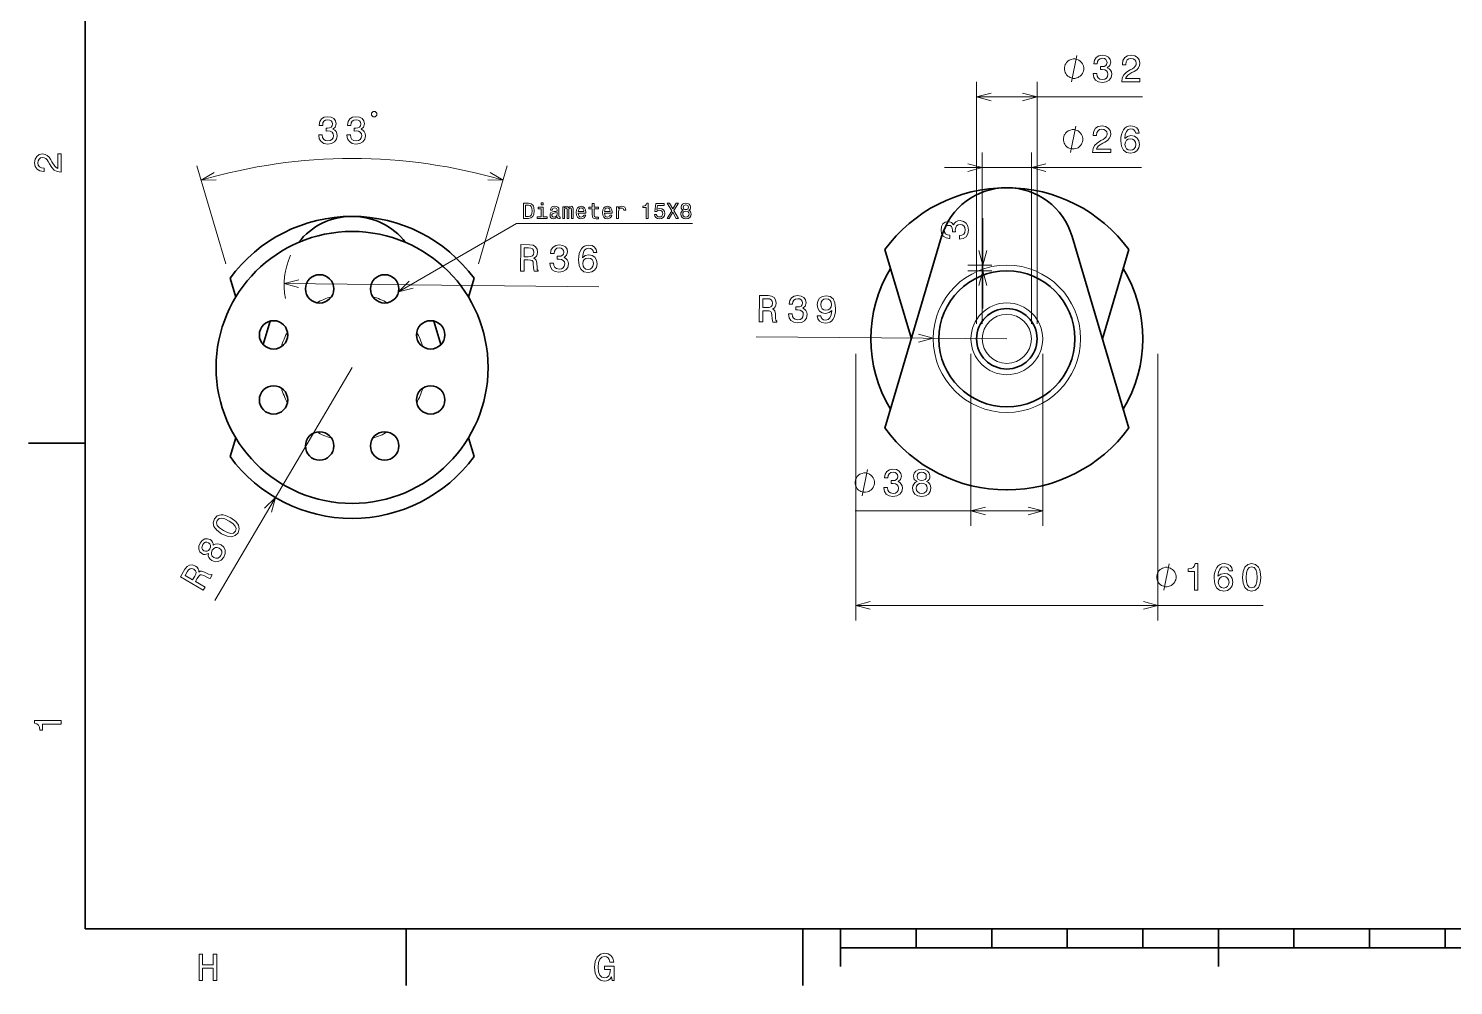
# Model space of a CAD drawing. Extents: x 0 to 420, y 0 to 297.
# Drawn here: x 2.5 to 191.1, y 2.5 to 129.2 of the extents above; entities that cross this region are included whole.
import ezdxf

# ---------------------------------------------------------------- set-up
doc = ezdxf.new("R2010")
doc.units = 0

msp = doc.modelspace()

# ---------------------------------------------------------------- linework, layer by layer
at = {"color": 7, "lineweight": 35}
for p, q in [((10, 287), (10, 10)), ((115.86, 76.3), (123.37, 101.66)), ((148.14, 76.3), (140.63, 101.66)), ((10, 10), (410, 10)), ((110, 7.5), (310, 7.5))]:
    msp.add_line(p, q, dxfattribs=at)
at = {"color": 7, "lineweight": 13}
for p, q in [((128, 90.11), (128, 122.13)), ((136, 90.11), (136, 122.13)), ((128, 120.13), (149.96, 120.13)), ((128.75, 90.11), (128.75, 112.77)), ((135.25, 90.11), (135.25, 112.77)), ((123.75, 110.77), (149.83, 110.77)), ((36.34, 95.42), (78.01, 94.97)), ((132, 88.11), (98.8, 88.35)), ((112, 86.11), (112, 50.82)), ((127.25, 86.11), (127.25, 63.33)), ((136.75, 86.11), (136.75, 63.33)), ((152, 86.11), (152, 50.82)), ((45.33, 84.32), (27.15, 53.47)), ((111.91, 65.33), (136.75, 65.33)), ((112, 52.82), (165.92, 52.82))]:
    msp.add_line(p, q, dxfattribs=at)
at = {"color": 7, "lineweight": 13, "ltscale": 0.3379}
for p, q in [((28.62, 98.05), (24.79, 111.01)), ((62.05, 98.05), (65.88, 111.01))]:
    msp.add_line(p, q, dxfattribs=at)
at = {"color": 7, "lineweight": 13, "ltscale": 0.299698}
msp.add_line((128.82, 92.11), (128.82, 104.1), dxfattribs=at)
at = {"color": 7, "lineweight": 35, "ltscale": 0.307868}
msp.add_line((115.86, 99.92), (119.36, 88.11), dxfattribs=at)
at = {"color": 7, "lineweight": 35, "ltscale": 0.30787}
msp.add_line((148.14, 99.92), (144.65, 88.11), dxfattribs=at)
at = {"color": 7, "lineweight": 13, "ltscale": 0.079572}
for p, q in [((130, 97.86), (126.82, 97.86)), ((130, 97.11), (126.82, 97.11))]:
    msp.add_line(p, q, dxfattribs=at)
at = {"color": 7, "lineweight": 35, "ltscale": 0.065045}
for p, q in [((29.19, 96.13), (29.93, 93.64)), ((29.19, 72.52), (29.93, 75.01)), ((61.48, 72.52), (60.74, 75.01))]:
    msp.add_line(p, q, dxfattribs=at)
at = {"color": 7, "lineweight": 35, "ltscale": 0.065047}
msp.add_line((61.48, 96.13), (60.74, 93.64), dxfattribs=at)
at = {"color": 7, "lineweight": 35, "ltscale": 0.081239}
for p, q in [((33.58, 87.34), (34.51, 90.45)), ((57.09, 87.34), (56.16, 90.45))]:
    msp.add_line(p, q, dxfattribs=at)
at = {"color": 7, "lineweight": 35, "ltscale": 0.1875}
for p, q in [((10, 74.3), (2.5, 74.3)), ((52.5, 10), (52.5, 2.5)), ((105, 10), (105, 2.5))]:
    msp.add_line(p, q, dxfattribs=at)
at = {"color": 7, "lineweight": 35, "ltscale": 0.125}
for p, q in [((110, 10), (110, 5)), ((160, 10), (160, 5))]:
    msp.add_line(p, q, dxfattribs=at)
at = {"color": 7, "lineweight": 35, "ltscale": 0.0625}
for p, q in [((120, 10), (120, 7.5)), ((130, 10), (130, 7.5)), ((140, 10), (140, 7.5)), ((150, 10), (150, 7.5)), ((170, 10), (170, 7.5)), ((180, 10), (180, 7.5)), ((190, 10), (190, 7.5))]:
    msp.add_line(p, q, dxfattribs=at)
at = {"color": 7, "lineweight": 13}
for points in [[(142.19, 123.88), (142.19, 123.99), (142.13, 124.23), (142.07, 124.4), (142.01, 124.52), (141.89, 124.69), (141.72, 124.87), (141.54, 124.98), (141.43, 125.04), (141.25, 125.1), (141.02, 125.16), (140.9, 125.16), (140.79, 125.16), (140.55, 125.1), (140.38, 125.04), (140.26, 124.98), (140.09, 124.87), (139.91, 124.69), (139.79, 124.52), (139.74, 124.4), (139.68, 124.23), (139.62, 123.99), (139.62, 123.88), (139.62, 123.76), (139.68, 123.53), (139.74, 123.35), (139.79, 123.23), (139.91, 123.06), (140.09, 122.88), (140.26, 122.77), (140.38, 122.71), (140.55, 122.65), (140.79, 122.59), (140.9, 122.59), (141.02, 122.59), (141.25, 122.65), (141.43, 122.71), (141.54, 122.77), (141.72, 122.88), (141.89, 123.06), (142.01, 123.23), (142.07, 123.35), (142.13, 123.53), (142.19, 123.76)], [(143.43, 123.23), (143.43, 123.19), (143.51, 122.71), (143.75, 122.34), (144.12, 122.11), (144.62, 122.03), (145.14, 122.11), (145.54, 122.33), (145.79, 122.69), (145.88, 123.14), (145.84, 123.44), (145.73, 123.68), (145.55, 123.87), (145.3, 124), (145.63, 124.27), (145.75, 124.71), (145.67, 125.1), (145.46, 125.4), (145.1, 125.59), (144.62, 125.65), (144.16, 125.57), (143.82, 125.35), (143.59, 125), (143.51, 124.53), (143.51, 124.49), (143.96, 124.49), (144, 124.81), (144.13, 125.05), (144.35, 125.19), (144.64, 125.24), (144.91, 125.2), (145.1, 125.09), (145.21, 124.92), (145.26, 124.69), (145.21, 124.44), (145.09, 124.27), (144.88, 124.17), (144.59, 124.14), (144.4, 124.15), (144.4, 123.75), (144.64, 123.76), (144.96, 123.71), (145.2, 123.59), (145.34, 123.4), (145.39, 123.14), (145.33, 122.85), (145.19, 122.63), (144.96, 122.49), (144.65, 122.45), (144.33, 122.5), (144.1, 122.65), (143.95, 122.89), (143.9, 123.23)], [(147.21, 122.13), (149.61, 122.13), (149.61, 122.56), (147.71, 122.56), (147.82, 122.8), (148, 122.99), (148.56, 123.35), (148.86, 123.5), (149.19, 123.72), (149.43, 123.97), (149.56, 124.27), (149.61, 124.61), (149.53, 125.03), (149.29, 125.36), (148.93, 125.58), (148.46, 125.65), (147.98, 125.57), (147.61, 125.33), (147.37, 124.95), (147.29, 124.45), (147.29, 124.38), (147.75, 124.38), (147.75, 124.42), (147.79, 124.76), (147.93, 125.02), (148.15, 125.18), (148.43, 125.23), (148.73, 125.18), (148.94, 125.06), (149.09, 124.86), (149.14, 124.61), (149.1, 124.38), (149, 124.18), (148.84, 124.01), (148.62, 123.86), (148.32, 123.7), (147.83, 123.39), (147.48, 123.05), (147.27, 122.65), (147.21, 122.14)], [(40.91, 115.09), (40.91, 115.05), (40.99, 114.57), (41.23, 114.21), (41.6, 113.97), (42.1, 113.89), (42.62, 113.97), (43.02, 114.2), (43.27, 114.55), (43.36, 115), (43.32, 115.3), (43.21, 115.54), (43.03, 115.73), (42.78, 115.86), (43.11, 116.14), (43.23, 116.57), (43.15, 116.96), (42.93, 117.26), (42.58, 117.45), (42.1, 117.51), (41.64, 117.43), (41.3, 117.21), (41.07, 116.86), (40.99, 116.39), (40.99, 116.35), (41.44, 116.35), (41.48, 116.68), (41.61, 116.91), (41.83, 117.05), (42.12, 117.1), (42.39, 117.06), (42.58, 116.95), (42.69, 116.78), (42.74, 116.55), (42.69, 116.3), (42.57, 116.14), (42.36, 116.04), (42.07, 116.01), (41.88, 116.01), (41.88, 115.61), (42.12, 115.62), (42.44, 115.58), (42.68, 115.46), (42.82, 115.26), (42.87, 115), (42.81, 114.71), (42.67, 114.49), (42.44, 114.36), (42.13, 114.31), (41.81, 114.36), (41.58, 114.51), (41.43, 114.76), (41.38, 115.09)], [(44.65, 115.09), (44.65, 115.05), (44.73, 114.57), (44.97, 114.21), (45.34, 113.97), (45.83, 113.89), (46.36, 113.97), (46.75, 114.2), (47, 114.55), (47.09, 115), (47.05, 115.3), (46.94, 115.54), (46.76, 115.73), (46.52, 115.86), (46.85, 116.14), (46.96, 116.57), (46.89, 116.96), (46.67, 117.26), (46.32, 117.45), (45.83, 117.51), (45.38, 117.43), (45.03, 117.21), (44.81, 116.86), (44.73, 116.39), (44.73, 116.35), (45.18, 116.35), (45.22, 116.68), (45.35, 116.91), (45.56, 117.05), (45.86, 117.1), (46.12, 117.06), (46.31, 116.95), (46.43, 116.78), (46.47, 116.55), (46.43, 116.3), (46.31, 116.14), (46.1, 116.04), (45.81, 116.01), (45.61, 116.01), (45.61, 115.61), (45.86, 115.62), (46.18, 115.58), (46.41, 115.46), (46.56, 115.26), (46.61, 115), (46.55, 114.71), (46.4, 114.49), (46.17, 114.36), (45.86, 114.31), (45.55, 114.36), (45.31, 114.51), (45.17, 114.76), (45.11, 115.09)], [(48.14, 117.49), (48.37, 117.49), (48.6, 117.72), (48.6, 117.96), (48.37, 118.19), (48.14, 118.19), (47.9, 117.96), (47.9, 117.72)], [(142.06, 114.52), (142.06, 114.64), (142, 114.87), (141.94, 115.05), (141.88, 115.16), (141.77, 115.34), (141.59, 115.51), (141.42, 115.63), (141.3, 115.69), (141.12, 115.75), (140.89, 115.81), (140.77, 115.81), (140.66, 115.81), (140.42, 115.75), (140.25, 115.69), (140.13, 115.63), (139.96, 115.51), (139.78, 115.34), (139.67, 115.16), (139.61, 115.05), (139.55, 114.87), (139.49, 114.64), (139.49, 114.52), (139.49, 114.41), (139.55, 114.17), (139.61, 114), (139.67, 113.88), (139.78, 113.71), (139.96, 113.53), (140.13, 113.41), (140.25, 113.36), (140.42, 113.3), (140.66, 113.24), (140.77, 113.24), (140.89, 113.24), (141.12, 113.3), (141.3, 113.36), (141.42, 113.41), (141.59, 113.53), (141.77, 113.71), (141.88, 113.88), (141.94, 114), (142, 114.17), (142.06, 114.41)], [(143.34, 112.77), (145.75, 112.77), (145.75, 113.21), (143.85, 113.21), (143.96, 113.44), (144.14, 113.64), (144.7, 114), (144.99, 114.15), (145.33, 114.37), (145.56, 114.62), (145.7, 114.92), (145.75, 115.25), (145.66, 115.68), (145.43, 116.01), (145.06, 116.22), (144.6, 116.3), (144.11, 116.21), (143.74, 115.98), (143.51, 115.6), (143.43, 115.1), (143.43, 115.03), (143.88, 115.03), (143.88, 115.07), (143.93, 115.41), (144.07, 115.66), (144.28, 115.82), (144.57, 115.88), (144.86, 115.83), (145.08, 115.7), (145.22, 115.51), (145.27, 115.26), (145.24, 115.03), (145.14, 114.83), (144.98, 114.66), (144.76, 114.51), (144.46, 114.35), (143.97, 114.03), (143.62, 113.7), (143.41, 113.3), (143.34, 112.79)], [(149.52, 115.33), (149.43, 115.74), (149.2, 116.04), (148.86, 116.23), (148.42, 116.3), (148.12, 116.26), (147.86, 116.17), (147.64, 116.01), (147.44, 115.79), (147.29, 115.51), (147.18, 115.17), (147.11, 114.77), (147.09, 114.33), (147.17, 113.61), (147.42, 113.09), (147.82, 112.78), (148.36, 112.67), (148.85, 112.76), (149.22, 113), (149.47, 113.37), (149.55, 113.85), (149.47, 114.33), (149.23, 114.69), (148.88, 114.93), (148.43, 115.01), (147.95, 114.91), (147.6, 114.62), (147.67, 115.17), (147.83, 115.57), (148.08, 115.81), (148.42, 115.89), (148.67, 115.85), (148.87, 115.74), (148.99, 115.57), (149.06, 115.33)], [(149.06, 113.84), (149.01, 113.52), (148.87, 113.28), (148.64, 113.12), (148.36, 113.07), (148.06, 113.12), (147.83, 113.28), (147.69, 113.52), (147.64, 113.84), (147.69, 114.15), (147.83, 114.39), (148.06, 114.54), (148.38, 114.59), (148.65, 114.54), (148.87, 114.39), (149.01, 114.15)], [(6.83, 110.17), (6.83, 112.58), (6.4, 112.58), (6.4, 110.67), (6.16, 110.78), (5.97, 110.96), (5.61, 111.52), (5.46, 111.82), (5.24, 112.15), (4.99, 112.39), (4.69, 112.52), (4.35, 112.58), (3.93, 112.49), (3.6, 112.25), (3.38, 111.89), (3.31, 111.42), (3.39, 110.94), (3.63, 110.57), (4.01, 110.33), (4.51, 110.25), (4.58, 110.25), (4.58, 110.71), (4.54, 110.71), (4.2, 110.75), (3.94, 110.89), (3.78, 111.11), (3.73, 111.39), (3.78, 111.69), (3.9, 111.9), (4.1, 112.05), (4.35, 112.1), (4.58, 112.06), (4.78, 111.96), (4.95, 111.8), (5.1, 111.58), (5.26, 111.28), (5.57, 110.79), (5.91, 110.44), (6.31, 110.24), (6.82, 110.17)], [(68.7, 106.05), (68.03, 106.05), (68.03, 104.05), (68.7, 104.05), (69.01, 104.11), (69.25, 104.31), (69.39, 104.62), (69.44, 105.05), (69.4, 105.49), (69.34, 105.66), (69.26, 105.8), (69.03, 105.99), (68.87, 106.03)], [(68.68, 105.81), (68.9, 105.77), (69.05, 105.63), (69.14, 105.4), (69.17, 105.05), (69.13, 104.71), (69.05, 104.48), (68.89, 104.33), (68.68, 104.29), (68.3, 104.29), (68.3, 105.81)], [(70.62, 106.12), (70.36, 106.12), (70.36, 105.83), (70.62, 105.83)], [(72.49, 104.25), (72.49, 104.24), (72.51, 104.14), (72.55, 104.07), (72.73, 104.02), (72.88, 104.04), (72.88, 104.24), (72.81, 104.23), (72.73, 104.27), (72.72, 104.38), (72.72, 105.18), (72.69, 105.39), (72.58, 105.53), (72.41, 105.62), (72.16, 105.65), (71.92, 105.62), (71.74, 105.52), (71.63, 105.37), (71.59, 105.16), (71.59, 105.15), (71.82, 105.15), (71.84, 105.27), (71.9, 105.35), (72, 105.41), (72.15, 105.43), (72.29, 105.41), (72.39, 105.37), (72.45, 105.29), (72.47, 105.19), (72.46, 105.07), (72.42, 105.01), (72.3, 104.98), (72.09, 104.96), (71.84, 104.9), (71.66, 104.81), (71.56, 104.67), (71.53, 104.46), (71.56, 104.27), (71.64, 104.12), (71.79, 104.03), (71.99, 104), (72.26, 104.06)], [(73.21, 104.05), (73.44, 104.05), (73.44, 105.08), (73.46, 105.24), (73.5, 105.35), (73.57, 105.42), (73.65, 105.44), (73.72, 105.42), (73.77, 105.36), (73.79, 105.27), (73.8, 105.14), (73.8, 104.05), (74.02, 104.05), (74.02, 105.08), (74.03, 105.24), (74.08, 105.35), (74.15, 105.42), (74.23, 105.44), (74.3, 105.42), (74.35, 105.36), (74.38, 105.14), (74.38, 104.05), (74.61, 104.05), (74.61, 105.12), (74.6, 105.34), (74.55, 105.51), (74.46, 105.61), (74.31, 105.65), (74.13, 105.59), (74, 105.43), (73.89, 105.59), (73.71, 105.65), (73.55, 105.59), (73.43, 105.43), (73.43, 105.6), (73.21, 105.6)], [(75.27, 104.75), (76.28, 104.75), (76.28, 104.87), (76.24, 105.2), (76.11, 105.45), (75.91, 105.6), (75.64, 105.65), (75.38, 105.59), (75.18, 105.43), (75.05, 105.17), (75, 104.82), (75.05, 104.47), (75.17, 104.21), (75.37, 104.05), (75.63, 103.99), (75.86, 104.03), (76.04, 104.13), (76.18, 104.29), (76.26, 104.49), (76, 104.49), (75.95, 104.38), (75.88, 104.29), (75.66, 104.22), (75.5, 104.25), (75.38, 104.35), (75.3, 104.52), (75.27, 104.74)], [(77.12, 105.33), (77.12, 104.55), (77.14, 104.3), (77.22, 104.13), (77.38, 104.03), (77.65, 103.99), (77.95, 104.01), (77.95, 104.23), (77.73, 104.21), (77.54, 104.23), (77.43, 104.31), (77.38, 104.43), (77.37, 104.6), (77.37, 105.33), (77.95, 105.33), (77.95, 105.54), (77.37, 105.54), (77.37, 106), (77.12, 106), (77.12, 105.54), (76.68, 105.54), (76.68, 105.33)], [(78.74, 104.75), (79.75, 104.75), (79.75, 104.87), (79.71, 105.2), (79.58, 105.45), (79.38, 105.6), (79.11, 105.65), (78.85, 105.59), (78.65, 105.43), (78.52, 105.17), (78.47, 104.82), (78.52, 104.47), (78.64, 104.21), (78.84, 104.05), (79.1, 103.99), (79.33, 104.03), (79.51, 104.13), (79.65, 104.29), (79.73, 104.49), (79.47, 104.49), (79.42, 104.38), (79.35, 104.29), (79.13, 104.22), (78.97, 104.25), (78.85, 104.35), (78.77, 104.52), (78.74, 104.74)], [(80.34, 104.05), (80.6, 104.05), (80.6, 104.93), (80.62, 105.15), (80.7, 105.3), (80.83, 105.39), (81, 105.42), (81.13, 105.4), (81.22, 105.35), (81.28, 105.25), (81.3, 105.12), (81.56, 105.12), (81.52, 105.35), (81.43, 105.52), (81.27, 105.62), (81.05, 105.65), (80.9, 105.63), (80.78, 105.57), (80.66, 105.47), (80.58, 105.34), (80.58, 105.6), (80.34, 105.6)], [(84.26, 104.05), (84.53, 104.05), (84.53, 106.06), (84.33, 106.06), (84.28, 105.89), (84.17, 105.77), (84.02, 105.7), (83.8, 105.68), (83.8, 105.47), (84.26, 105.47)], [(85.34, 104.57), (85.4, 104.33), (85.54, 104.15), (85.75, 104.03), (86.01, 103.99), (86.3, 104.04), (86.53, 104.18), (86.68, 104.41), (86.73, 104.7), (86.68, 104.97), (86.54, 105.18), (86.33, 105.31), (86.05, 105.36), (85.83, 105.33), (85.66, 105.23), (85.75, 105.77), (86.62, 105.77), (86.62, 106.01), (85.55, 106.01), (85.39, 104.95), (85.62, 104.95), (85.79, 105.08), (86, 105.13), (86.19, 105.1), (86.33, 105.01), (86.42, 104.86), (86.45, 104.68), (86.42, 104.5), (86.33, 104.36), (86.19, 104.27), (86, 104.24), (85.85, 104.26), (85.73, 104.33), (85.65, 104.43), (85.6, 104.57)], [(87.02, 104.05), (87.32, 104.05), (87.78, 104.86), (88.25, 104.05), (88.56, 104.05), (87.93, 105.08), (88.52, 106.05), (88.23, 106.05), (87.79, 105.31), (87.36, 106.05), (87.06, 106.05), (87.65, 105.07)], [(89.16, 105.13), (89.02, 105.05), (88.92, 104.93), (88.85, 104.79), (88.83, 104.62), (88.88, 104.37), (89.01, 104.17), (89.23, 104.04), (89.52, 103.99), (89.81, 104.04), (90.03, 104.17), (90.16, 104.37), (90.21, 104.62), (90.19, 104.79), (90.13, 104.93), (90.02, 105.05), (89.88, 105.13), (89.99, 105.2), (90.07, 105.29), (90.12, 105.41), (90.14, 105.55), (90.09, 105.75), (89.97, 105.92), (89.78, 106.02), (89.52, 106.06), (89.26, 106.02), (89.07, 105.92), (88.94, 105.75), (88.9, 105.55), (88.91, 105.41), (88.96, 105.29)], [(89.17, 105.52), (89.2, 105.65), (89.26, 105.75), (89.37, 105.81), (89.52, 105.83), (89.66, 105.81), (89.77, 105.75), (89.84, 105.65), (89.87, 105.52), (89.84, 105.39), (89.77, 105.29), (89.66, 105.23), (89.52, 105.21), (89.37, 105.23), (89.26, 105.29), (89.2, 105.39)], [(70.62, 104.26), (70.62, 105.54), (69.96, 105.54), (69.96, 105.33), (70.36, 105.33), (70.36, 104.26), (69.84, 104.26), (69.84, 104.05), (71.14, 104.05), (71.14, 104.26)], [(72.47, 104.59), (72.43, 104.44), (72.34, 104.33), (72.2, 104.25), (72.03, 104.22), (71.92, 104.24), (71.84, 104.29), (71.79, 104.37), (71.78, 104.48), (71.79, 104.58), (71.84, 104.65), (72.02, 104.73), (72.26, 104.77), (72.47, 104.84)], [(75.27, 104.96), (75.3, 105.16), (75.38, 105.31), (75.49, 105.4), (75.65, 105.43), (75.8, 105.4), (75.92, 105.31), (75.99, 105.16), (76.02, 104.96)], [(78.74, 104.96), (78.77, 105.16), (78.85, 105.31), (78.96, 105.4), (79.12, 105.43), (79.27, 105.4), (79.39, 105.31), (79.46, 105.16), (79.49, 104.96)], [(89.11, 104.63), (89.13, 104.78), (89.22, 104.9), (89.35, 104.97), (89.52, 105), (89.69, 104.97), (89.82, 104.9), (89.9, 104.78), (89.93, 104.63), (89.9, 104.46), (89.82, 104.34), (89.69, 104.26), (89.52, 104.23), (89.35, 104.26), (89.22, 104.34), (89.13, 104.46)], [(125.72, 101.31), (125.75, 101.31), (126.24, 101.39), (126.6, 101.62), (126.83, 102), (126.92, 102.49), (126.83, 103.02), (126.61, 103.41), (126.26, 103.66), (125.8, 103.75), (125.51, 103.71), (125.26, 103.6), (125.08, 103.42), (124.94, 103.18), (124.67, 103.51), (124.24, 103.62), (123.84, 103.55), (123.54, 103.33), (123.36, 102.98), (123.29, 102.49), (123.37, 102.04), (123.59, 101.69), (123.95, 101.46), (124.42, 101.39), (124.45, 101.39), (124.45, 101.84), (124.13, 101.88), (123.9, 102.01), (123.76, 102.22), (123.71, 102.52), (123.75, 102.78), (123.85, 102.97), (124.02, 103.09), (124.26, 103.13), (124.5, 103.09), (124.67, 102.97), (124.77, 102.75), (124.8, 102.47), (124.8, 102.27), (125.19, 102.27), (125.18, 102.52), (125.23, 102.83), (125.35, 103.07), (125.55, 103.21), (125.8, 103.26), (126.1, 103.21), (126.31, 103.06), (126.45, 102.83), (126.49, 102.52), (126.44, 102.2), (126.29, 101.97), (126.05, 101.83), (125.72, 101.77)], [(67.62, 97.08), (68.09, 97.08), (68.1, 98.55), (68.58, 98.55), (68.94, 98.53), (69.16, 98.46), (69.28, 98.29), (69.32, 97.99), (69.34, 97.54), (69.37, 97.24), (69.43, 97.06), (69.96, 97.06), (69.96, 97.15), (69.84, 97.29), (69.81, 97.56), (69.78, 98.12), (69.7, 98.54), (69.58, 98.67), (69.4, 98.77), (69.6, 98.9), (69.75, 99.07), (69.84, 99.29), (69.87, 99.56), (69.81, 99.98), (69.61, 100.3), (69.28, 100.5), (68.83, 100.57), (67.66, 100.58)], [(68.69, 100.14), (69, 100.11), (69.21, 100.01), (69.35, 99.83), (69.39, 99.55), (69.34, 99.26), (69.2, 99.09), (68.97, 99), (68.65, 98.98), (68.11, 98.98), (68.12, 100.15)], [(71.52, 98.14), (71.52, 98.1), (71.59, 97.62), (71.83, 97.25), (72.2, 97.02), (72.69, 96.92), (73.22, 97), (73.61, 97.22), (73.87, 97.57), (73.96, 98.03), (73.93, 98.32), (73.82, 98.57), (73.64, 98.76), (73.4, 98.89), (73.73, 99.16), (73.85, 99.6), (73.78, 99.99), (73.57, 100.29), (73.21, 100.48), (72.73, 100.55), (72.28, 100.48), (71.93, 100.26), (71.7, 99.91), (71.61, 99.44), (71.61, 99.4), (72.06, 99.4), (72.11, 99.72), (72.24, 99.95), (72.45, 100.09), (72.75, 100.14), (73.01, 100.09), (73.2, 99.99), (73.32, 99.81), (73.36, 99.58), (73.31, 99.33), (73.19, 99.17), (72.98, 99.07), (72.69, 99.04), (72.49, 99.05), (72.49, 98.65), (72.74, 98.66), (73.05, 98.61), (73.29, 98.49), (73.43, 98.29), (73.48, 98.03), (73.42, 97.74), (73.27, 97.52), (73.03, 97.39), (72.73, 97.35), (72.41, 97.4), (72.18, 97.56), (72.04, 97.8), (71.98, 98.13)], [(77.75, 99.53), (77.66, 99.94), (77.44, 100.24), (77.1, 100.44), (76.66, 100.51), (76.36, 100.48), (76.1, 100.38), (75.87, 100.23), (75.68, 100.01), (75.53, 99.73), (75.41, 99.4), (75.34, 99), (75.31, 98.55), (75.38, 97.83), (75.63, 97.31), (76.02, 96.99), (76.56, 96.88), (77.05, 96.97), (77.43, 97.2), (77.68, 97.57), (77.77, 98.04), (77.69, 98.52), (77.46, 98.9), (77.1, 99.13), (76.66, 99.22), (76.18, 99.12), (75.82, 98.84), (75.9, 99.39), (76.07, 99.79), (76.32, 100.02), (76.66, 100.1), (76.91, 100.06), (77.1, 99.95), (77.23, 99.77), (77.29, 99.53)], [(77.28, 98.04), (77.22, 97.73), (77.07, 97.49), (76.85, 97.33), (76.56, 97.28), (76.27, 97.33), (76.04, 97.49), (75.9, 97.74), (75.86, 98.06), (75.91, 98.37), (76.05, 98.6), (76.29, 98.75), (76.6, 98.8), (76.87, 98.75), (77.09, 98.6), (77.23, 98.36)], [(99.21, 90.35), (99.68, 90.34), (99.69, 91.82), (100.17, 91.82), (100.52, 91.8), (100.74, 91.73), (100.86, 91.56), (100.91, 91.26), (100.93, 90.81), (100.96, 90.51), (101.02, 90.33), (101.55, 90.33), (101.55, 90.43), (101.44, 90.57), (101.4, 90.83), (101.37, 91.4), (101.28, 91.81), (101.17, 91.95), (100.99, 92.04), (101.19, 92.17), (101.33, 92.34), (101.43, 92.56), (101.46, 92.83), (101.39, 93.26), (101.19, 93.58), (100.86, 93.77), (100.41, 93.84), (99.24, 93.85)], [(100.27, 93.41), (100.58, 93.38), (100.79, 93.28), (100.93, 93.1), (100.97, 92.83), (100.92, 92.53), (100.78, 92.36), (100.55, 92.27), (100.23, 92.25), (99.69, 92.25), (99.7, 93.41)], [(103.11, 91.42), (103.11, 91.38), (103.18, 90.9), (103.42, 90.53), (103.79, 90.3), (104.28, 90.21), (104.81, 90.29), (105.2, 90.51), (105.46, 90.86), (105.55, 91.31), (105.51, 91.61), (105.41, 91.86), (105.23, 92.04), (104.98, 92.18), (105.31, 92.45), (105.43, 92.88), (105.36, 93.28), (105.15, 93.58), (104.79, 93.77), (104.31, 93.84), (103.86, 93.76), (103.51, 93.54), (103.28, 93.19), (103.2, 92.72), (103.2, 92.68), (103.65, 92.68), (103.69, 93), (103.82, 93.23), (104.03, 93.37), (104.33, 93.42), (104.59, 93.38), (104.79, 93.27), (104.9, 93.1), (104.94, 92.87), (104.9, 92.62), (104.77, 92.45), (104.56, 92.36), (104.27, 92.33), (104.08, 92.33), (104.07, 91.94), (104.32, 91.94), (104.64, 91.9), (104.88, 91.77), (105.02, 91.58), (105.06, 91.32), (105.01, 91.03), (104.86, 90.81), (104.63, 90.68), (104.32, 90.63), (104, 90.69), (103.77, 90.84), (103.62, 91.08), (103.57, 91.41)], [(106.9, 91.16), (106.98, 90.76), (107.19, 90.45), (107.53, 90.26), (107.98, 90.18), (108.28, 90.22), (108.55, 90.3), (108.78, 90.46), (108.97, 90.68), (109.13, 90.96), (109.24, 91.3), (109.31, 91.69), (109.34, 92.14), (109.25, 92.86), (109.01, 93.38), (108.62, 93.69), (108.08, 93.81), (107.59, 93.72), (107.21, 93.48), (106.97, 93.11), (106.88, 92.64), (106.96, 92.16), (107.19, 91.79), (107.55, 91.55), (107.99, 91.47), (108.47, 91.57), (108.83, 91.86), (108.74, 91.3), (108.58, 90.9), (108.33, 90.66), (107.99, 90.59), (107.73, 90.63), (107.54, 90.74), (107.42, 90.92), (107.37, 91.15)], [(107.37, 92.64), (107.42, 92.95), (107.57, 93.2), (107.79, 93.36), (108.08, 93.41), (108.38, 93.35), (108.6, 93.19), (108.74, 92.95), (108.79, 92.64), (108.74, 92.32), (108.59, 92.08), (108.36, 91.94), (108.05, 91.89), (107.78, 91.94), (107.56, 92.09), (107.42, 92.32)], [(114.48, 69.08), (114.48, 69.19), (114.42, 69.43), (114.36, 69.6), (114.3, 69.72), (114.19, 69.89), (114.01, 70.07), (113.84, 70.18), (113.72, 70.24), (113.54, 70.3), (113.31, 70.36), (113.19, 70.36), (113.08, 70.36), (112.84, 70.3), (112.67, 70.24), (112.55, 70.18), (112.38, 70.07), (112.2, 69.89), (112.09, 69.72), (112.03, 69.6), (111.97, 69.43), (111.91, 69.19), (111.91, 69.08), (111.91, 68.96), (111.97, 68.73), (112.03, 68.55), (112.09, 68.43), (112.2, 68.26), (112.38, 68.08), (112.55, 67.97), (112.67, 67.91), (112.84, 67.85), (113.08, 67.79), (113.19, 67.79), (113.31, 67.79), (113.54, 67.85), (113.72, 67.91), (113.84, 67.97), (114.01, 68.08), (114.19, 68.26), (114.3, 68.43), (114.36, 68.55), (114.42, 68.73), (114.48, 68.96)], [(115.73, 68.43), (115.73, 68.39), (115.81, 67.91), (116.04, 67.54), (116.42, 67.31), (116.91, 67.22), (117.44, 67.31), (117.83, 67.53), (118.08, 67.89), (118.17, 68.34), (118.13, 68.64), (118.02, 68.88), (117.84, 69.07), (117.6, 69.2), (117.92, 69.47), (118.04, 69.91), (117.96, 70.3), (117.75, 70.6), (117.39, 70.79), (116.91, 70.85), (116.46, 70.77), (116.11, 70.55), (115.88, 70.2), (115.81, 69.73), (115.81, 69.69), (116.25, 69.69), (116.3, 70.01), (116.43, 70.25), (116.64, 70.39), (116.94, 70.44), (117.2, 70.4), (117.39, 70.29), (117.51, 70.12), (117.55, 69.89), (117.51, 69.64), (117.38, 69.47), (117.17, 69.37), (116.89, 69.34), (116.69, 69.35), (116.69, 68.95), (116.94, 68.96), (117.25, 68.91), (117.49, 68.79), (117.63, 68.6), (117.68, 68.34), (117.63, 68.05), (117.48, 67.83), (117.25, 67.69), (116.94, 67.65), (116.62, 67.7), (116.39, 67.85), (116.24, 68.09), (116.19, 68.43)], [(120.11, 69.21), (119.85, 69.07), (119.67, 68.87), (119.56, 68.63), (119.53, 68.33), (119.61, 67.88), (119.84, 67.53), (120.22, 67.31), (120.73, 67.22), (121.24, 67.31), (121.62, 67.53), (121.85, 67.88), (121.94, 68.33), (121.9, 68.63), (121.79, 68.87), (121.61, 69.07), (121.36, 69.21), (121.56, 69.33), (121.7, 69.5), (121.79, 69.7), (121.82, 69.95), (121.74, 70.31), (121.52, 70.59), (121.18, 70.78), (120.73, 70.85), (120.28, 70.78), (119.94, 70.59), (119.72, 70.31), (119.64, 69.95), (119.67, 69.7), (119.75, 69.5)], [(120.12, 69.91), (120.16, 70.13), (120.28, 70.3), (120.48, 70.41), (120.73, 70.45), (120.98, 70.41), (121.18, 70.3), (121.3, 70.13), (121.34, 69.91), (121.3, 69.68), (121.18, 69.5), (120.98, 69.39), (120.73, 69.35), (120.48, 69.39), (120.28, 69.5), (120.16, 69.68)], [(120.01, 68.34), (120.06, 68.61), (120.2, 68.81), (120.43, 68.94), (120.73, 68.98), (121.03, 68.94), (121.26, 68.81), (121.4, 68.61), (121.45, 68.34), (121.4, 68.05), (121.26, 67.83), (121.03, 67.69), (120.73, 67.65), (120.43, 67.69), (120.2, 67.83), (120.06, 68.05)], [(28.06, 62.31), (28.78, 61.98), (29.39, 61.9), (29.87, 62.05), (30.24, 62.44), (30.4, 62.95), (30.3, 63.45), (29.93, 63.93), (29.29, 64.4), (28.57, 64.73), (28.25, 64.81), (27.96, 64.82), (27.47, 64.67), (27.11, 64.28), (26.94, 63.77), (27.05, 63.27), (27.42, 62.78)], [(28.3, 62.73), (27.8, 63.08), (27.48, 63.41), (27.38, 63.73), (27.47, 64.07), (27.72, 64.31), (28.06, 64.38), (28.5, 64.26), (29.04, 63.99), (29.55, 63.64), (29.87, 63.31), (29.97, 62.98), (29.88, 62.65), (29.63, 62.4), (29.3, 62.34), (28.85, 62.45)], [(26.31, 59.69), (26.3, 59.4), (26.38, 59.15), (26.54, 58.93), (26.77, 58.75), (27.2, 58.59), (27.62, 58.61), (28, 58.82), (28.34, 59.22), (28.52, 59.71), (28.52, 60.14), (28.34, 60.52), (28, 60.82), (27.72, 60.94), (27.46, 60.97), (27.19, 60.92), (26.94, 60.77), (26.94, 61.01), (26.87, 61.21), (26.74, 61.39), (26.54, 61.54), (26.19, 61.65), (25.84, 61.62), (25.5, 61.42), (25.21, 61.06), (25.04, 60.64), (25.03, 60.25), (25.17, 59.92), (25.44, 59.67), (25.66, 59.56), (25.88, 59.54)], [(25.72, 60.06), (25.55, 60.21), (25.46, 60.4), (25.47, 60.62), (25.56, 60.86), (25.72, 61.06), (25.91, 61.17), (26.12, 61.19), (26.34, 61.11), (26.51, 60.96), (26.6, 60.76), (26.6, 60.54), (26.5, 60.3), (26.34, 60.1), (26.15, 59.99), (25.93, 59.98)], [(27.01, 59.17), (26.8, 59.34), (26.71, 59.57), (26.71, 59.83), (26.82, 60.12), (27.01, 60.35), (27.24, 60.48), (27.49, 60.5), (27.74, 60.41), (27.97, 60.22), (28.08, 59.99), (28.09, 59.72), (27.97, 59.44), (27.78, 59.2), (27.54, 59.08), (27.28, 59.06)], [(25.63, 54.83), (25.87, 55.23), (24.6, 55.98), (24.84, 56.4), (25.03, 56.69), (25.21, 56.85), (25.41, 56.87), (25.69, 56.76), (26.1, 56.55), (26.37, 56.43), (26.55, 56.39), (26.82, 56.85), (26.74, 56.89), (26.56, 56.87), (26.31, 56.96), (25.81, 57.22), (25.4, 57.36), (25.23, 57.33), (25.05, 57.22), (25.05, 57.46), (24.97, 57.67), (24.82, 57.86), (24.61, 58.02), (24.21, 58.17), (23.83, 58.16), (23.5, 57.97), (23.21, 57.61), (22.62, 56.61)], [(23.51, 57.28), (23.69, 57.53), (23.89, 57.67), (24.11, 57.7), (24.37, 57.6), (24.6, 57.41), (24.68, 57.2), (24.64, 56.95), (24.5, 56.67), (24.23, 56.2), (23.22, 56.79)], [(154.41, 56.57), (154.41, 56.69), (154.35, 56.92), (154.29, 57.1), (154.24, 57.22), (154.12, 57.39), (153.94, 57.57), (153.77, 57.68), (153.65, 57.74), (153.48, 57.8), (153.24, 57.86), (153.13, 57.86), (153.01, 57.86), (152.78, 57.8), (152.6, 57.74), (152.49, 57.68), (152.31, 57.57), (152.14, 57.39), (152.02, 57.22), (151.96, 57.1), (151.9, 56.92), (151.84, 56.69), (151.84, 56.57), (151.84, 56.46), (151.9, 56.22), (151.96, 56.05), (152.02, 55.93), (152.14, 55.76), (152.31, 55.58), (152.49, 55.47), (152.6, 55.41), (152.78, 55.35), (153.01, 55.29), (153.13, 55.29), (153.24, 55.29), (153.48, 55.35), (153.65, 55.41), (153.77, 55.47), (153.94, 55.58), (154.12, 55.76), (154.24, 55.93), (154.29, 56.05), (154.35, 56.22), (154.41, 56.46)], [(156.84, 54.82), (157.3, 54.82), (157.3, 58.35), (156.95, 58.35), (156.86, 58.04), (156.68, 57.83), (156.4, 57.71), (156.02, 57.67), (156.02, 57.32), (156.84, 57.32)], [(161.87, 57.38), (161.78, 57.79), (161.56, 58.09), (161.21, 58.28), (160.77, 58.35), (160.47, 58.31), (160.22, 58.22), (159.99, 58.06), (159.8, 57.84), (159.65, 57.56), (159.53, 57.22), (159.46, 56.83), (159.44, 56.38), (159.52, 55.66), (159.77, 55.14), (160.17, 54.83), (160.71, 54.72), (161.2, 54.81), (161.58, 55.05), (161.82, 55.42), (161.91, 55.9), (161.82, 56.38), (161.59, 56.75), (161.23, 56.98), (160.79, 57.06), (160.31, 56.96), (159.95, 56.67), (160.02, 57.22), (160.19, 57.62), (160.43, 57.86), (160.78, 57.94), (161.03, 57.9), (161.22, 57.79), (161.35, 57.62), (161.41, 57.38)], [(161.42, 55.89), (161.36, 55.58), (161.22, 55.33), (160.99, 55.17), (160.71, 55.12), (160.41, 55.17), (160.19, 55.33), (160.04, 55.57), (159.99, 55.89), (160.04, 56.2), (160.19, 56.44), (160.42, 56.59), (160.73, 56.64), (161, 56.59), (161.22, 56.44), (161.36, 56.21)], [(163.19, 56.53), (163.26, 55.74), (163.5, 55.18), (163.88, 54.83), (164.4, 54.72), (164.92, 54.83), (165.3, 55.18), (165.53, 55.74), (165.61, 56.53), (165.53, 57.32), (165.43, 57.63), (165.3, 57.89), (164.92, 58.23), (164.4, 58.35), (163.88, 58.23), (163.5, 57.88), (163.26, 57.32)], [(163.67, 56.53), (163.71, 57.14), (163.84, 57.58), (164.06, 57.84), (164.4, 57.93), (164.73, 57.84), (164.96, 57.58), (165.09, 57.14), (165.13, 56.53), (165.09, 55.92), (164.96, 55.48), (164.73, 55.22), (164.4, 55.14), (164.06, 55.22), (163.84, 55.48), (163.71, 55.92)], [(6.83, 37.11), (6.83, 37.57), (3.31, 37.57), (3.31, 37.23), (3.62, 37.13), (3.82, 36.95), (3.94, 36.68), (3.98, 36.29), (4.34, 36.29), (4.34, 37.11)], [(25.08, 3.17), (25.55, 3.17), (25.55, 4.81), (26.95, 4.81), (26.95, 3.17), (27.41, 3.17), (27.41, 6.67), (26.95, 6.67), (26.95, 5.24), (25.55, 5.24), (25.55, 6.67), (25.08, 6.67)], [(79.67, 3.64), (79.76, 3.17), (80.01, 3.17), (80.01, 5.06), (78.73, 5.06), (78.73, 4.63), (79.52, 4.63), (79.52, 4.6), (79.46, 4.14), (79.3, 3.79), (79.05, 3.58), (78.74, 3.5), (78.4, 3.6), (78.13, 3.87), (77.96, 4.32), (77.9, 4.93), (77.96, 5.54), (78.13, 5.99), (78.4, 6.26), (78.77, 6.36), (79.02, 6.31), (79.23, 6.17), (79.38, 5.93), (79.47, 5.61), (79.97, 5.61), (79.83, 6.1), (79.59, 6.46), (79.24, 6.68), (78.8, 6.76), (78.23, 6.64), (77.79, 6.27), (77.51, 5.69), (77.42, 4.92), (77.51, 4.14), (77.79, 3.56), (78.2, 3.19), (78.71, 3.07), (79, 3.11), (79.26, 3.21), (79.48, 3.39)]]:
    msp.add_lwpolyline(points, close=True, dxfattribs=at)
for points in [[(140.55, 122.13), (141.25, 125.63)], [(129.93, 120.64), (128, 120.13), (129.93, 119.61)], [(134.07, 119.61), (136, 120.13), (134.07, 120.64)], [(140.42, 112.77), (141.12, 116.27)], [(126.82, 110.26), (128.75, 110.77), (126.82, 111.29)], [(137.18, 111.29), (135.25, 110.77), (137.18, 110.26)], [(27.06, 110.14), (25.35, 109.09), (27.35, 109.14)], [(63.32, 109.14), (65.32, 109.09), (63.61, 110.14)], [(51.47, 94.31), (67.08, 103.37), (90.39, 103.37)], [(128.3, 99.79), (128.82, 97.86), (129.34, 99.79)], [(129.34, 95.18), (128.82, 97.11), (128.3, 95.18)], [(38.27, 95.92), (36.34, 95.42), (38.26, 94.88)], [(52.88, 95.73), (51.47, 94.31), (53.4, 94.83)], [(120.31, 87.68), (122.25, 88.18), (120.32, 88.71)], [(112.84, 67.33), (113.54, 70.83)], [(34.65, 65.17), (35.18, 67.09), (33.75, 65.69)], [(129.18, 65.84), (127.25, 65.33), (129.18, 64.81)], [(134.82, 64.81), (136.75, 65.33), (134.82, 65.84)], [(152.78, 54.82), (153.48, 58.32)], [(113.93, 53.34), (112, 52.82), (113.93, 52.31)], [(150.07, 52.31), (152, 52.82), (150.07, 53.34)]]:
    msp.add_lwpolyline(points, dxfattribs=at)
at = {"color": 7, "lineweight": 35}
for centre, radius in [((45.33, 84.32), 18), ((41.03, 94.72), 1.88), ((49.64, 94.72), 1.88), ((132, 88.11), 9), ((132, 88.11), 4), ((34.94, 88.63), 1.88), ((55.73, 88.63), 1.88), ((34.94, 80.02), 1.88), ((55.73, 80.02), 1.88), ((41.03, 73.93), 1.88), ((49.64, 73.93), 1.88)]:
    msp.add_circle(centre, radius, dxfattribs=at)
at = {"color": 7, "lineweight": 13}
for radius in [9.75, 4.75, 3.25]:
    msp.add_circle((132, 88.11), radius, dxfattribs=at)
for centre, radius, start, end in [((45.33, 41.64), 70.35, 73.5, 106.5), ((45.33, 95.32), 9, 154.6961, 192.1071), ((45.33, 84.32), 9.75, 106.3425, 118.6576), ((45.33, 84.32), 9.75, 61.3424, 73.6576), ((45.33, 84.32), 9.75, 151.3426, 163.6575), ((45.33, 84.32), 9.75, 16.3424, 28.6576), ((45.33, 84.32), 9.75, 196.3426, 208.6575), ((45.33, 84.32), 9.75, 331.3424, 343.6575), ((45.33, 84.32), 9.75, 241.3426, 253.6574), ((45.33, 84.32), 9.75, 286.3425, 298.6574)]:
    msp.add_arc(centre, radius, start, end, dxfattribs=at)
at = {"color": 7, "lineweight": 35}
for centre, radius, start, end in [((132, 88.11), 20, 90.075, 143.8158), ((132, 99.11), 9, 16.5, 163.5), ((132, 88.11), 20, 36.1841, 89.9252), ((45.33, 84.32), 20, 36.1841, 143.8158), ((45.33, 95.32), 9, 38.0362, 141.9637), ((132, 88.11), 18, 148.8429, 211.1567), ((132, 88.11), 18, 328.8426, 31.1573), ((132, 88.11), 20, 216.1842, 323.8159), ((45.33, 84.32), 20, 216.1842, 323.8159), ((132, 77.11), 9, 269.8337, 270.1665)]:
    msp.add_arc(centre, radius, start, end, dxfattribs=at)

doc.saveas('drawing.dxf')
